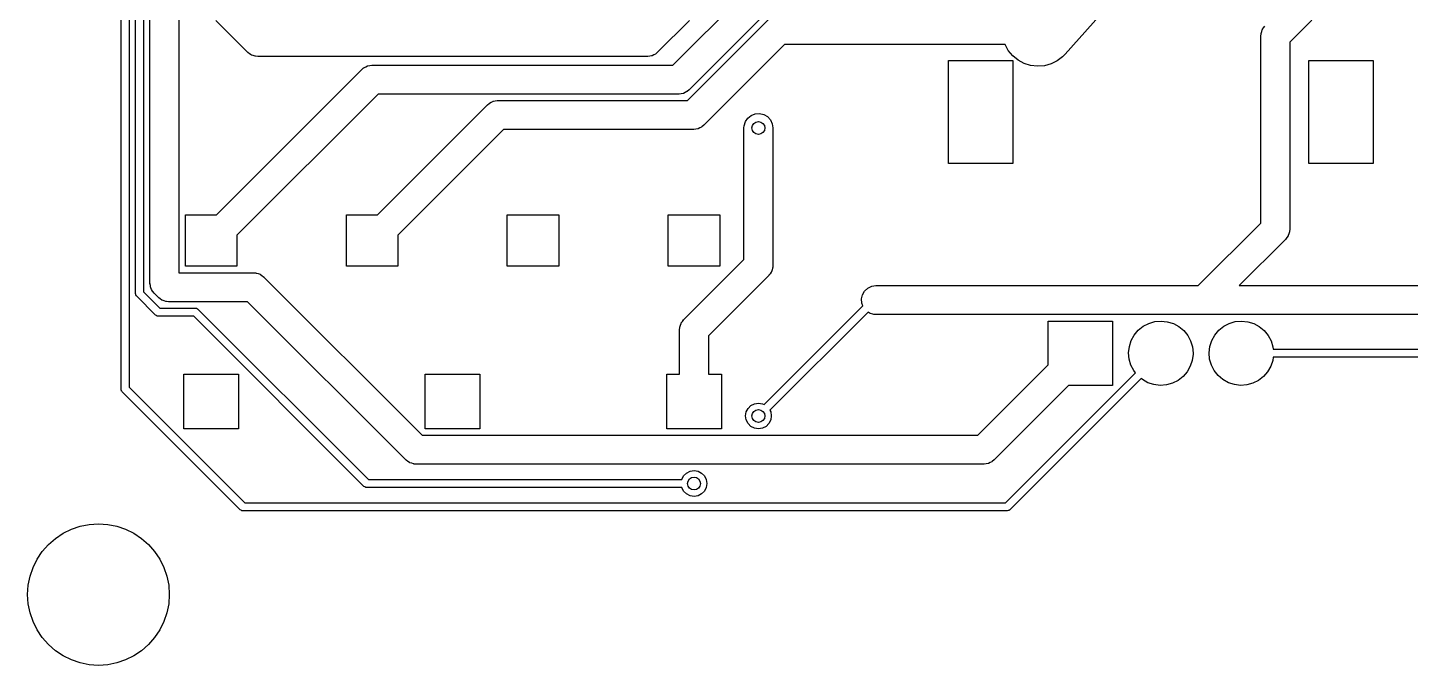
# Model space of a CAD drawing. Extents: x 124.3 to 210.2, y -114.7 to -26.3.
# Drawn here: x 124.3 to 167.25, y -114.7 to -94.88 of the extents above; entities that cross this region are included whole.
import ezdxf

# ---------------------------------------------------------------- set-up
doc = ezdxf.new("R2010")
doc.units = 0
doc.layers.add('BLACK', color=7, linetype='CONTINUOUS')

msp = doc.modelspace()

# ---------------------------------------------------------------- linework, layer by layer
at = {"layer": 'BLACK', "linetype": 'CONTINUOUS'}
for p, q in [((127.2, -106.11), (127.2, -32.8311)), ((127.45, -32.8829), (127.45, -106.058)), ((127.65, -103.141), (127.65, -34.159)), ((127.9, -34.2108), (127.9, -103.089)), ((128.1, -102.82), (128.1, -73.684)), ((129, -73.684), (129, -102.5)), ((144.34, -96.05), (153.208, -87.1818)), ((153.712, -87.95), (144.844, -96.8182)), ((157.837, -94.2513), (156.527, -95.7113)), ((131.132, -95.6482), (130.148, -94.6648)), ((144.854, -94.6626), (143.868, -95.6482)), ((144.795, -97.15), (147.303, -94.6418)), ((162.657, -94.9344), (162.693, -94.8862)), ((162.693, -94.8862), (162.727, -94.837)), ((164.191, -94.6459), (163.505, -95.3314)), ((162.605, -95.145), (162.611, -95.0746)), ((162.605, -100.959), (162.605, -95.145)), ((162.611, -95.0746), (162.613, -95.0678)), ((162.613, -95.0607), (162.633, -95.0042)), ((162.613, -95.0678), (162.613, -95.0607)), ((162.633, -95.0042), (162.651, -94.947)), ((162.651, -94.947), (162.655, -94.9412)), ((162.655, -94.9412), (162.657, -94.9344)), ((163.505, -95.3314), (163.505, -101.145)), ((131.138, -95.6524), (131.132, -95.6482)), ((131.142, -95.658), (131.138, -95.6524)), ((131.191, -95.6921), (131.142, -95.658)), ((131.239, -95.7277), (131.191, -95.6921)), ((131.246, -95.7301), (131.239, -95.7277)), ((131.252, -95.7341), (131.246, -95.7301)), ((131.309, -95.7522), (131.252, -95.7341)), ((131.366, -95.772), (131.309, -95.7522)), ((131.373, -95.7723), (131.366, -95.772)), ((131.38, -95.7745), (131.373, -95.7723)), ((131.45, -95.78), (131.38, -95.7745)), ((143.623, -95.769), (143.564, -95.7798)), ((143.682, -95.7601), (143.623, -95.769)), ((143.689, -95.757), (143.682, -95.7601)), ((143.696, -95.7557), (143.689, -95.757)), ((143.749, -95.7281), (143.696, -95.7557)), ((143.803, -95.7022), (143.749, -95.7281)), ((143.808, -95.6973), (143.803, -95.7022)), ((143.815, -95.6941), (143.808, -95.6973)), ((143.868, -95.6482), (143.815, -95.6941)), ((147.808, -95.41), (145.3, -97.9182)), ((154.659, -95.41), (147.808, -95.41)), ((154.762, -95.5956), (154.659, -95.41)), ((154.899, -95.7596), (154.762, -95.5956)), ((155.064, -95.8949), (154.899, -95.7596)), ((156.527, -95.7113), (156.45, -95.7894)), ((130.164, -100.7), (134.682, -96.1818)), ((143.55, -95.78), (131.45, -95.78)), ((134.682, -96.1818), (134.735, -96.1359)), ((134.735, -96.1359), (134.742, -96.1327)), ((134.742, -96.1327), (134.747, -96.1278)), ((134.747, -96.1278), (134.801, -96.1019)), ((134.801, -96.1019), (134.854, -96.0743)), ((134.854, -96.0743), (134.861, -96.073)), ((134.861, -96.073), (134.868, -96.0699)), ((134.868, -96.0699), (134.927, -96.061)), ((134.927, -96.061), (134.986, -96.0502)), ((134.986, -96.0502), (134.993, -96.0511)), ((134.993, -96.0511), (135, -96.05)), ((135, -96.05), (144.34, -96.05)), ((143.557, -95.7789), (143.55, -95.78)), ((143.564, -95.7798), (143.557, -95.7789)), ((152.9, -99.1), (152.9, -95.9)), ((152.9, -95.9), (154.9, -95.9)), ((154.9, -95.9), (154.9, -99.1)), ((155.252, -95.9963), (155.064, -95.8949)), ((155.456, -96.0604), (155.252, -95.9963)), ((155.668, -96.0848), (155.456, -96.0604)), ((155.881, -96.0686), (155.668, -96.0848)), ((156.088, -96.0124), (155.881, -96.0686)), ((156.279, -95.9182), (156.088, -96.0124)), ((156.45, -95.7894), (156.279, -95.9182)), ((164.1, -99.1), (164.1, -95.9)), ((164.1, -95.9), (166.1, -95.9)), ((166.1, -95.9), (166.1, -99.1)), ((135.186, -96.95), (130.8, -101.336)), ((144.526, -96.95), (135.186, -96.95)), ((144.533, -96.9489), (144.526, -96.95)), ((144.54, -96.9498), (144.533, -96.9489)), ((144.599, -96.939), (144.54, -96.9498)), ((144.658, -96.9301), (144.599, -96.939)), ((144.665, -96.927), (144.658, -96.9301)), ((144.672, -96.9257), (144.665, -96.927)), ((144.725, -96.8981), (144.672, -96.9257)), ((144.779, -96.8722), (144.725, -96.8981)), ((144.784, -96.8673), (144.779, -96.8722)), ((144.791, -96.8641), (144.784, -96.8673)), ((144.844, -96.8182), (144.791, -96.8641)), ((135.164, -100.7), (138.582, -97.2818)), ((138.582, -97.2818), (138.635, -97.236)), ((138.635, -97.236), (138.642, -97.2327)), ((138.642, -97.2327), (138.647, -97.2278)), ((138.647, -97.2278), (138.701, -97.2019)), ((138.701, -97.2019), (138.754, -97.1743)), ((138.754, -97.1743), (138.761, -97.173)), ((138.761, -97.173), (138.768, -97.1699)), ((138.768, -97.1699), (138.827, -97.161)), ((138.827, -97.161), (138.886, -97.1502)), ((138.886, -97.1502), (138.893, -97.1511)), ((138.893, -97.1511), (138.9, -97.15)), ((138.9, -97.15), (144.795, -97.15)), ((145.3, -97.9182), (145.246, -97.9641)), ((146.556, -97.9296), (146.596, -97.802)), ((146.596, -97.802), (146.672, -97.692)), ((146.672, -97.692), (146.777, -97.6091)), ((146.777, -97.6091), (146.902, -97.5608)), ((146.902, -97.5608), (147.035, -97.5514)), ((147.035, -97.5514), (147.166, -97.5816)), ((147.166, -97.5816), (147.281, -97.6488)), ((147.281, -97.6488), (147.372, -97.7471)), ((147.372, -97.7471), (147.43, -97.8677)), ((147.43, -97.8677), (147.45, -98)), ((139.086, -98.05), (135.8, -101.336)), ((144.982, -98.05), (139.086, -98.05)), ((144.989, -98.0489), (144.982, -98.05)), ((144.996, -98.0498), (144.989, -98.0489)), ((145.055, -98.039), (144.996, -98.0498)), ((145.114, -98.0301), (145.055, -98.039)), ((145.12, -98.027), (145.114, -98.0301)), ((145.127, -98.0257), (145.12, -98.027)), ((145.181, -97.9981), (145.127, -98.0257)), ((145.235, -97.9722), (145.181, -97.9981)), ((145.24, -97.9674), (145.235, -97.9722)), ((145.246, -97.9641), (145.24, -97.9674)), ((146.55, -98), (146.556, -97.9296)), ((146.55, -102.084), (146.55, -98)), ((147.45, -98), (147.45, -102.27)), ((154.9, -99.1), (152.9, -99.1)), ((166.1, -99.1), (164.1, -99.1)), ((129.2, -102.3), (129.2, -100.7)), ((129.2, -100.7), (130.164, -100.7)), ((134.2, -102.3), (134.2, -100.7)), ((134.2, -100.7), (135.164, -100.7)), ((139.2, -102.3), (139.2, -100.7)), ((139.2, -100.7), (140.8, -100.7)), ((140.8, -100.7), (140.8, -102.3)), ((144.2, -102.3), (144.2, -100.7)), ((144.2, -100.7), (145.8, -100.7)), ((145.8, -100.7), (145.8, -102.3)), ((130.8, -101.336), (130.8, -102.3)), ((135.8, -101.336), (135.8, -102.3)), ((160.664, -102.9), (162.605, -100.959)), ((163.453, -101.356), (163.417, -101.404)), ((163.455, -101.349), (163.453, -101.356)), ((163.459, -101.343), (163.455, -101.349)), ((163.477, -101.286), (163.459, -101.343)), ((163.497, -101.229), (163.477, -101.286)), ((163.499, -101.215), (163.497, -101.222)), ((163.497, -101.222), (163.497, -101.229)), ((163.505, -101.145), (163.499, -101.215)), ((163.373, -101.463), (161.936, -102.9)), ((163.377, -101.457), (163.373, -101.463)), ((163.383, -101.453), (163.377, -101.457)), ((163.417, -101.404), (163.383, -101.453)), ((144.682, -103.952), (146.55, -102.084)), ((129, -102.5), (131.32, -102.5)), ((130.8, -102.3), (129.2, -102.3)), ((131.32, -102.5), (131.39, -102.506)), ((131.39, -102.506), (131.397, -102.508)), ((131.397, -102.508), (131.404, -102.508)), ((131.404, -102.508), (131.461, -102.528)), ((131.461, -102.528), (131.518, -102.546)), ((131.518, -102.546), (131.524, -102.55)), ((131.524, -102.55), (131.531, -102.552)), ((131.531, -102.552), (131.579, -102.588)), ((131.579, -102.588), (131.628, -102.622)), ((131.628, -102.622), (131.632, -102.628)), ((131.632, -102.628), (131.638, -102.632)), ((131.638, -102.632), (136.556, -107.55)), ((135.8, -102.3), (134.2, -102.3)), ((140.8, -102.3), (139.2, -102.3)), ((145.8, -102.3), (144.2, -102.3)), ((147.318, -102.588), (145.45, -104.456)), ((147.322, -102.582), (147.318, -102.588)), ((147.328, -102.578), (147.322, -102.582)), ((147.362, -102.529), (147.328, -102.578)), ((147.398, -102.481), (147.362, -102.529)), ((147.4, -102.474), (147.398, -102.481)), ((147.404, -102.468), (147.4, -102.474)), ((147.422, -102.411), (147.404, -102.468)), ((147.442, -102.354), (147.422, -102.411)), ((147.444, -102.34), (147.442, -102.347)), ((147.442, -102.347), (147.442, -102.354)), ((147.45, -102.27), (147.444, -102.34)), ((128.101, -102.827), (128.1, -102.82)), ((128.1, -102.834), (128.101, -102.827)), ((128.111, -102.893), (128.1, -102.834)), ((128.12, -102.952), (128.111, -102.893)), ((128.123, -102.959), (128.12, -102.952)), ((128.124, -102.966), (128.123, -102.959)), ((128.152, -103.019), (128.124, -102.966)), ((128.178, -103.073), (128.152, -103.019)), ((128.183, -103.078), (128.178, -103.073)), ((128.186, -103.085), (128.183, -103.078)), ((150.232, -103.184), (150.299, -103.069)), ((150.299, -103.069), (150.397, -102.978)), ((150.397, -102.978), (150.518, -102.92)), ((150.518, -102.92), (150.65, -102.9)), ((150.65, -102.9), (160.664, -102.9)), ((161.936, -102.9), (178.464, -102.9)), ((127.659, -103.171), (127.65, -103.141)), ((127.665, -103.201), (127.659, -103.171)), ((127.669, -103.206), (127.665, -103.201)), ((127.67, -103.209), (127.669, -103.206)), ((127.673, -103.212), (127.67, -103.209)), ((127.687, -103.229), (127.673, -103.212)), ((128.271, -103.813), (127.687, -103.229)), ((127.9, -103.089), (128.411, -103.6)), ((128.232, -103.138), (128.186, -103.085)), ((128.362, -103.268), (128.232, -103.138)), ((128.368, -103.272), (128.362, -103.268)), ((128.372, -103.278), (128.368, -103.272)), ((128.421, -103.312), (128.372, -103.278)), ((128.469, -103.348), (128.421, -103.312)), ((128.476, -103.35), (128.469, -103.348)), ((128.482, -103.354), (128.476, -103.35)), ((128.539, -103.372), (128.482, -103.354)), ((128.596, -103.392), (128.539, -103.372)), ((128.603, -103.392), (128.596, -103.392)), ((128.61, -103.394), (128.603, -103.392)), ((128.68, -103.4), (128.61, -103.394)), ((131.134, -103.4), (128.68, -103.4)), ((136.052, -108.318), (131.134, -103.4)), ((150.201, -103.315), (150.232, -103.184)), ((150.211, -103.448), (150.201, -103.315)), ((150.243, -103.531), (150.211, -103.448)), ((128.298, -103.828), (128.271, -103.813)), ((128.323, -103.845), (128.298, -103.828)), ((128.33, -103.846), (128.323, -103.845)), ((128.332, -103.847), (128.33, -103.846)), ((128.337, -103.847), (128.332, -103.847)), ((128.359, -103.85), (128.337, -103.847)), ((129.458, -103.85), (128.359, -103.85)), ((128.411, -103.6), (129.51, -103.6)), ((134.747, -109.138), (129.458, -103.85)), ((129.51, -103.6), (129.532, -103.603)), ((129.532, -103.603), (129.537, -103.603)), ((129.537, -103.603), (129.539, -103.604)), ((129.539, -103.604), (129.546, -103.605)), ((129.546, -103.605), (129.571, -103.622)), ((129.571, -103.622), (129.598, -103.637)), ((129.598, -103.637), (134.887, -108.925)), ((147.177, -106.597), (150.243, -103.531)), ((150.405, -103.722), (147.353, -106.773)), ((150.452, -103.754), (150.405, -103.722)), ((150.58, -103.794), (150.452, -103.754)), ((150.65, -103.8), (150.58, -103.794)), ((195.563, -103.8), (150.65, -103.8)), ((144.55, -104.27), (144.556, -104.2)), ((144.55, -105.65), (144.55, -104.27)), ((144.556, -104.2), (144.558, -104.193)), ((144.558, -104.186), (144.578, -104.129)), ((144.558, -104.193), (144.558, -104.186)), ((144.578, -104.129), (144.596, -104.072)), ((144.596, -104.072), (144.6, -104.066)), ((144.6, -104.066), (144.602, -104.059)), ((144.602, -104.059), (144.638, -104.011)), ((144.638, -104.011), (144.672, -103.962)), ((144.672, -103.962), (144.678, -103.958)), ((144.678, -103.958), (144.682, -103.952)), ((156, -105.364), (156, -104)), ((156, -104), (158, -104)), ((158, -104), (158, -106)), ((158.675, -104.435), (158.8, -104.286)), ((158.8, -104.286), (158.952, -104.163)), ((158.952, -104.163), (159.125, -104.073)), ((159.125, -104.073), (159.313, -104.018)), ((159.313, -104.018), (159.507, -104)), ((159.507, -104), (159.701, -104.02)), ((159.701, -104.02), (159.888, -104.078)), ((159.888, -104.078), (160.059, -104.171)), ((160.059, -104.171), (160.21, -104.295)), ((160.21, -104.295), (160.333, -104.447)), ((161.175, -104.435), (161.3, -104.286)), ((161.3, -104.286), (161.452, -104.163)), ((161.452, -104.163), (161.625, -104.073)), ((161.625, -104.073), (161.813, -104.018)), ((161.813, -104.018), (162.007, -104)), ((162.007, -104), (162.201, -104.02)), ((162.201, -104.02), (162.388, -104.078)), ((162.388, -104.078), (162.559, -104.171)), ((162.559, -104.171), (162.71, -104.295)), ((162.71, -104.295), (162.833, -104.447)), ((145.45, -104.456), (145.45, -105.65)), ((158.5, -104.986), (158.522, -104.792)), ((158.522, -104.792), (158.581, -104.606)), ((158.581, -104.606), (158.675, -104.435)), ((160.333, -104.447), (160.425, -104.619)), ((160.425, -104.619), (160.481, -104.806)), ((161, -104.986), (161.022, -104.792)), ((161.022, -104.792), (161.081, -104.606)), ((161.081, -104.606), (161.175, -104.435)), ((162.833, -104.447), (162.925, -104.619)), ((162.925, -104.619), (162.981, -104.806)), ((158.516, -105.181), (158.5, -104.986)), ((158.57, -105.368), (158.516, -105.181)), ((160.475, -105.222), (160.414, -105.407)), ((160.5, -105.028), (160.475, -105.222)), ((160.481, -104.806), (160.5, -105)), ((160.5, -105), (160.5, -105.028)), ((161.016, -105.181), (161, -104.986)), ((161.07, -105.368), (161.016, -105.181)), ((162.975, -105.222), (162.914, -105.407)), ((162.987, -105.125), (162.975, -105.222)), ((162.981, -104.806), (162.988, -104.875)), ((173.534, -105.125), (162.987, -105.125)), ((162.988, -104.875), (173.586, -104.875)), ((129.15, -107.35), (129.15, -105.65)), ((129.15, -105.65), (130.85, -105.65)), ((130.85, -105.65), (130.85, -107.35)), ((136.65, -107.35), (136.65, -105.65)), ((136.65, -105.65), (138.35, -105.65)), ((138.35, -105.65), (138.35, -107.35)), ((144.15, -107.35), (144.15, -105.65)), ((144.15, -105.65), (144.55, -105.65)), ((145.45, -105.65), (145.85, -105.65)), ((145.85, -105.65), (145.85, -107.35)), ((153.814, -107.55), (156, -105.364)), ((154.673, -109.65), (158.713, -105.61)), ((158.659, -105.542), (158.57, -105.368)), ((158.713, -105.61), (158.659, -105.542)), ((160.317, -105.576), (160.19, -105.724)), ((160.414, -105.407), (160.317, -105.576)), ((161.159, -105.542), (161.07, -105.368)), ((161.281, -105.695), (161.159, -105.542)), ((162.817, -105.576), (162.69, -105.724)), ((162.914, -105.407), (162.817, -105.576)), ((127.45, -106.058), (131.042, -109.65)), ((156.636, -106), (154.318, -108.318)), ((158.889, -105.787), (154.813, -109.863)), ((158, -106), (156.636, -106)), ((158.929, -105.821), (158.889, -105.787)), ((159.1, -105.916), (158.929, -105.821)), ((159.285, -105.977), (159.1, -105.916)), ((159.479, -106), (159.285, -105.977)), ((159.674, -105.985), (159.479, -106)), ((159.862, -105.932), (159.674, -105.985)), ((160.036, -105.844), (159.862, -105.932)), ((160.19, -105.724), (160.036, -105.844)), ((161.429, -105.821), (161.281, -105.695)), ((161.6, -105.916), (161.429, -105.821)), ((161.785, -105.977), (161.6, -105.916)), ((161.979, -106), (161.785, -105.977)), ((162.174, -105.985), (161.979, -106)), ((162.362, -105.932), (162.174, -105.985)), ((162.536, -105.844), (162.362, -105.932)), ((162.69, -105.724), (162.536, -105.844)), ((127.209, -106.14), (127.2, -106.11)), ((127.215, -106.17), (127.209, -106.14)), ((127.219, -106.175), (127.215, -106.17)), ((127.22, -106.178), (127.219, -106.175)), ((127.223, -106.181), (127.22, -106.178)), ((127.237, -106.198), (127.223, -106.181)), ((130.902, -109.863), (127.237, -106.198)), ((146.6, -106.95), (146.62, -106.826)), ((146.62, -106.826), (146.676, -106.715)), ((146.676, -106.715), (146.765, -106.626)), ((146.765, -106.626), (146.876, -106.57)), ((146.876, -106.57), (147, -106.55)), ((147, -106.55), (147.124, -106.57)), ((147.124, -106.57), (147.177, -106.597)), ((147.353, -106.773), (147.38, -106.826)), ((147.38, -106.826), (147.4, -106.95)), ((130.85, -107.35), (129.15, -107.35)), ((138.35, -107.35), (136.65, -107.35)), ((145.85, -107.35), (144.15, -107.35)), ((146.62, -107.074), (146.6, -106.95)), ((146.676, -107.185), (146.62, -107.074)), ((146.765, -107.274), (146.676, -107.185)), ((146.876, -107.33), (146.765, -107.274)), ((147, -107.35), (146.876, -107.33)), ((147.124, -107.33), (147, -107.35)), ((147.235, -107.274), (147.124, -107.33)), ((147.324, -107.185), (147.235, -107.274)), ((147.38, -107.074), (147.324, -107.185)), ((147.4, -106.95), (147.38, -107.074)), ((136.556, -107.55), (153.814, -107.55)), ((136.058, -108.322), (136.052, -108.318)), ((136.062, -108.328), (136.058, -108.322)), ((136.111, -108.362), (136.062, -108.328)), ((136.159, -108.398), (136.111, -108.362)), ((136.166, -108.4), (136.159, -108.398)), ((136.172, -108.404), (136.166, -108.4)), ((136.229, -108.422), (136.172, -108.404)), ((136.286, -108.442), (136.229, -108.422)), ((136.293, -108.442), (136.286, -108.442)), ((136.3, -108.444), (136.293, -108.442)), ((136.37, -108.45), (136.3, -108.444)), ((154, -108.45), (136.37, -108.45)), ((144.876, -108.67), (145, -108.65)), ((145, -108.65), (145.124, -108.67)), ((154.007, -108.449), (154, -108.45)), ((154.014, -108.45), (154.007, -108.449)), ((154.073, -108.439), (154.014, -108.45)), ((154.132, -108.43), (154.073, -108.439)), ((154.139, -108.427), (154.132, -108.43)), ((154.146, -108.426), (154.139, -108.427)), ((154.199, -108.398), (154.146, -108.426)), ((154.253, -108.372), (154.199, -108.398)), ((154.258, -108.367), (154.253, -108.372)), ((154.265, -108.364), (154.258, -108.367)), ((154.318, -108.318), (154.265, -108.364)), ((134.887, -108.925), (144.62, -108.925)), ((144.62, -108.925), (144.676, -108.815)), ((144.676, -108.815), (144.765, -108.726)), ((144.765, -108.726), (144.876, -108.67)), ((145.124, -108.67), (145.235, -108.726)), ((145.235, -108.726), (145.324, -108.815)), ((145.324, -108.815), (145.38, -108.926)), ((145.38, -108.926), (145.4, -109.05)), ((145.4, -109.05), (145.38, -109.174)), ((134.774, -109.153), (134.747, -109.138)), ((134.8, -109.17), (134.774, -109.153)), ((134.806, -109.171), (134.8, -109.17)), ((134.808, -109.172), (134.806, -109.171)), ((134.813, -109.172), (134.808, -109.172)), ((134.835, -109.175), (134.813, -109.172)), ((144.62, -109.175), (134.835, -109.175)), ((144.676, -109.285), (144.62, -109.175)), ((144.765, -109.374), (144.676, -109.285)), ((144.876, -109.43), (144.765, -109.374)), ((145, -109.45), (144.876, -109.43)), ((145.124, -109.43), (145, -109.45)), ((145.235, -109.374), (145.124, -109.43)), ((145.324, -109.285), (145.235, -109.374)), ((145.38, -109.174), (145.324, -109.285)), ((130.929, -109.878), (130.902, -109.863)), ((130.954, -109.895), (130.929, -109.878)), ((130.961, -109.896), (130.954, -109.895)), ((130.963, -109.897), (130.961, -109.896)), ((130.968, -109.897), (130.963, -109.897)), ((130.99, -109.9), (130.968, -109.897)), ((154.725, -109.9), (130.99, -109.9)), ((131.042, -109.65), (154.673, -109.65)), ((154.755, -109.891), (154.725, -109.9)), ((154.785, -109.885), (154.755, -109.891)), ((154.79, -109.881), (154.785, -109.885)), ((154.793, -109.88), (154.79, -109.881)), ((154.796, -109.877), (154.793, -109.88)), ((154.813, -109.863), (154.796, -109.877)), ((125.658, -110.467), (125.931, -110.375)), ((125.931, -110.375), (126.213, -110.319)), ((126.213, -110.319), (126.5, -110.3)), ((126.5, -110.3), (126.787, -110.319)), ((126.787, -110.319), (127.069, -110.375)), ((127.069, -110.375), (127.342, -110.467)), ((124.944, -110.944), (125.161, -110.755)), ((125.161, -110.755), (125.4, -110.595)), ((125.4, -110.595), (125.658, -110.467)), ((127.342, -110.467), (127.6, -110.595)), ((127.6, -110.595), (127.839, -110.755)), ((127.839, -110.755), (128.056, -110.944)), ((124.595, -111.4), (124.755, -111.161)), ((124.755, -111.161), (124.944, -110.944)), ((128.056, -110.944), (128.245, -111.161)), ((128.245, -111.161), (128.405, -111.4)), ((124.375, -111.931), (124.467, -111.658)), ((124.467, -111.658), (124.595, -111.4)), ((128.405, -111.4), (128.533, -111.658)), ((128.533, -111.658), (128.625, -111.931)), ((124.319, -112.213), (124.375, -111.931)), ((128.625, -111.931), (128.681, -112.213)), ((124.3, -112.5), (124.319, -112.213)), ((124.319, -112.787), (124.3, -112.5)), ((128.681, -112.213), (128.7, -112.5)), ((128.7, -112.5), (128.681, -112.787)), ((124.375, -113.069), (124.319, -112.787)), ((128.681, -112.787), (128.625, -113.069)), ((124.467, -113.342), (124.375, -113.069)), ((124.595, -113.6), (124.467, -113.342)), ((128.533, -113.342), (128.405, -113.6)), ((128.625, -113.069), (128.533, -113.342)), ((124.755, -113.839), (124.595, -113.6)), ((128.405, -113.6), (128.245, -113.839)), ((124.944, -114.056), (124.755, -113.839)), ((125.161, -114.245), (124.944, -114.056)), ((125.4, -114.405), (125.161, -114.245)), ((127.839, -114.245), (127.6, -114.405)), ((128.056, -114.056), (127.839, -114.245)), ((128.245, -113.839), (128.056, -114.056)), ((125.658, -114.533), (125.4, -114.405)), ((125.931, -114.625), (125.658, -114.533)), ((126.213, -114.681), (125.931, -114.625)), ((127.069, -114.625), (126.787, -114.681)), ((127.342, -114.533), (127.069, -114.625)), ((127.6, -114.405), (127.342, -114.533)), ((126.5, -114.7), (126.213, -114.681)), ((126.787, -114.681), (126.5, -114.7))]:
    msp.add_line(p, q, dxfattribs=at)
at = {"layer": 'BLACK'}
for centre in [(147, -98), (147, -106.95), (145, -109.05)]:
    msp.add_circle(centre, 0.2, dxfattribs=at)

doc.saveas('drawing.dxf')
